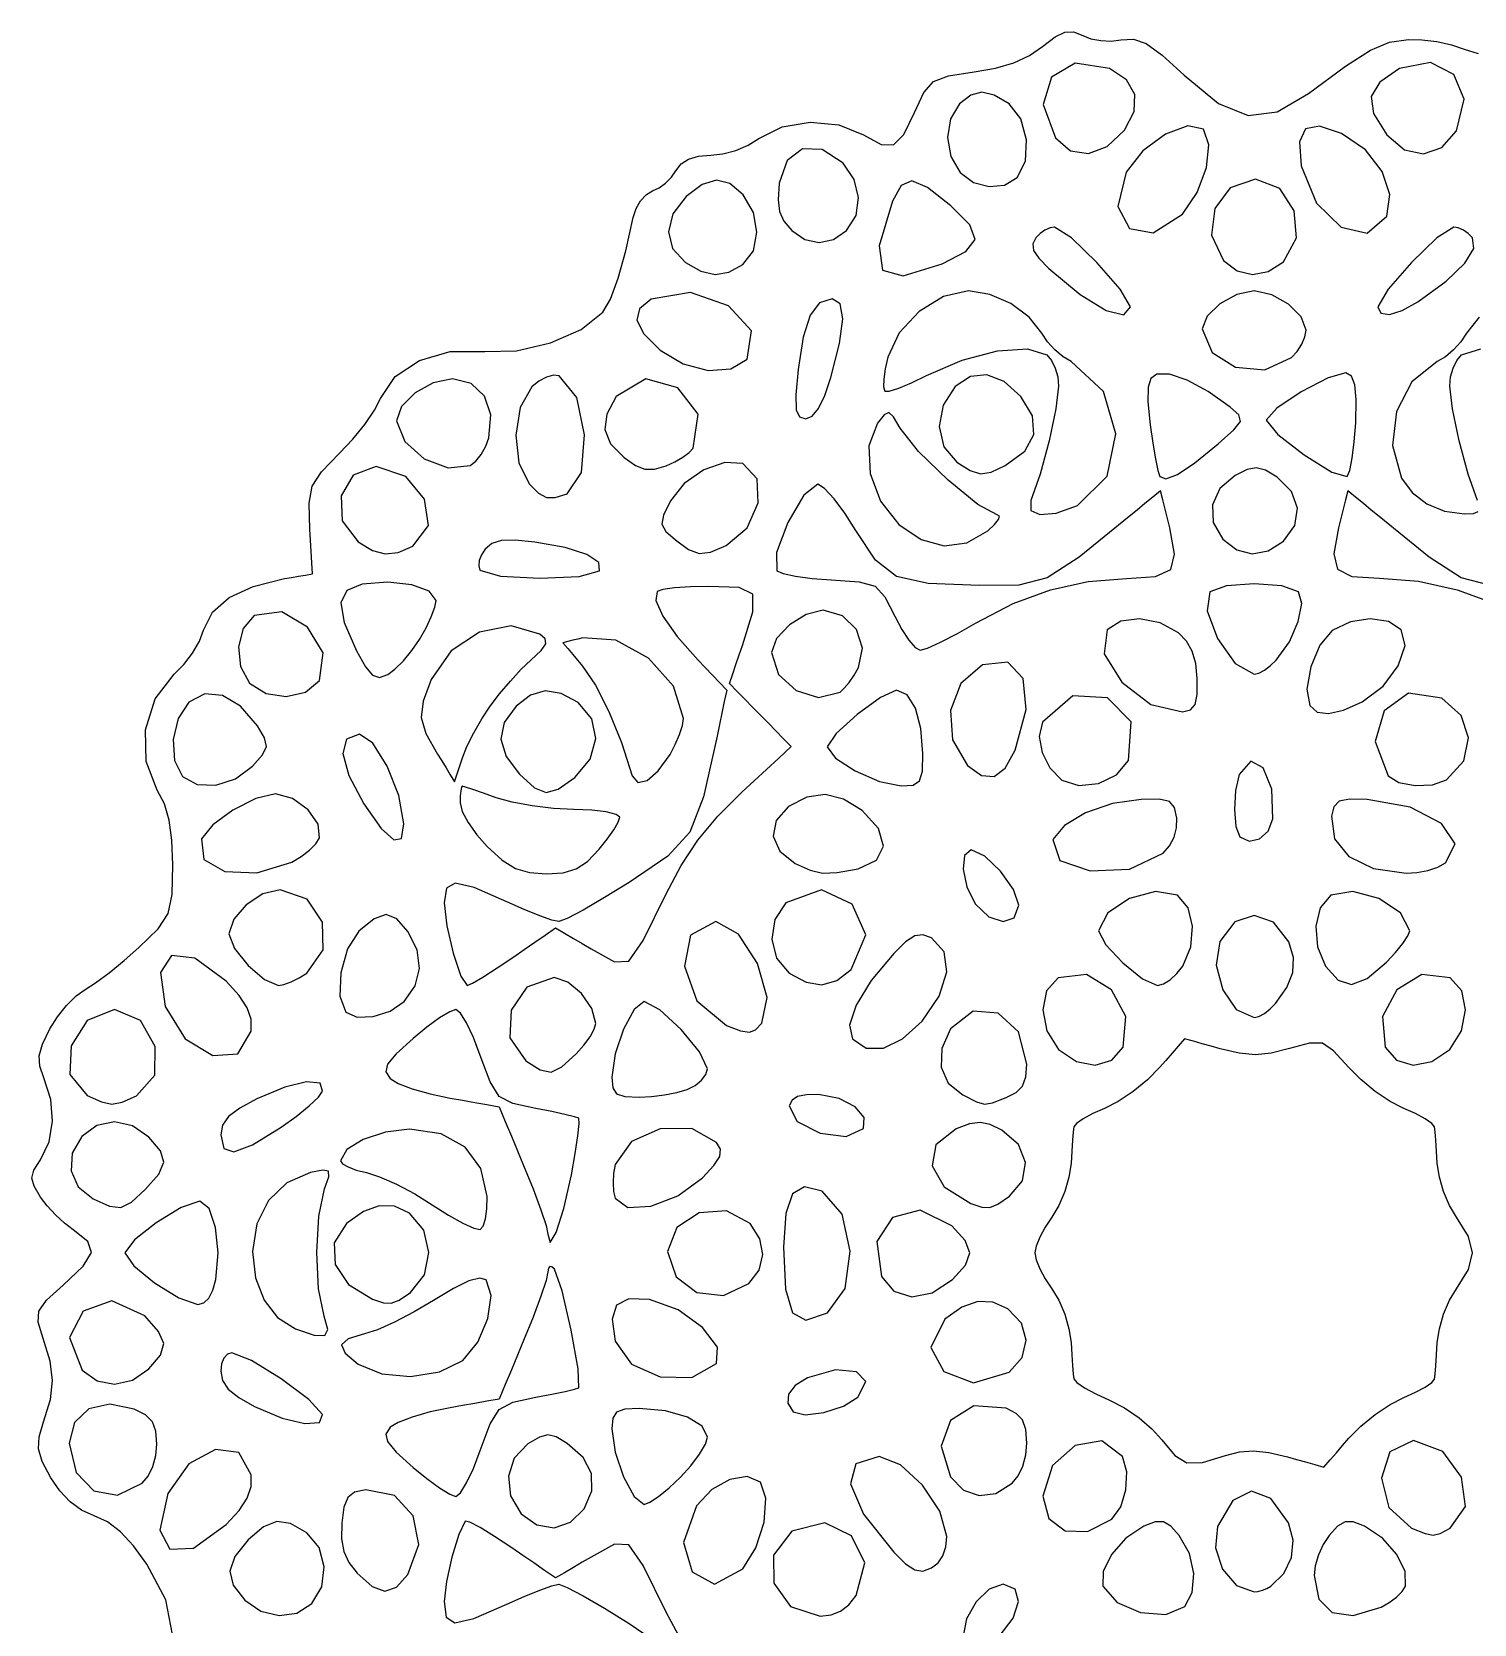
# Model space of a CAD drawing. Extents: x 0 to 244, y 0 to 246.
# Drawn here: x 0 to 144.6, y 86.3 to 245.9 of the extents above; entities that cross this region are included whole.
import ezdxf

# ---------------------------------------------------------------- set-up
doc = ezdxf.new("R2010")
doc.units = 0
doc.layers.add('Layer_1', color=7, linetype='CONTINUOUS')

msp = doc.modelspace()

# ---------------------------------------------------------------- linework, layer by layer
at = {"layer": 'Layer_1', "color": 7}
for points in [[(14.098248, 85.243512), (13.43296, 88.730616), (11.527986, 92.302112), (10.202718, 94.137976), (8.903476, 95.538656), (7.596303, 96.5354), (6.247242, 97.15944), (4.985982, 97.722752), (3.829412, 98.554272), (2.79434, 99.639304), (1.89757, 100.963152), (1.051245, 102.590584), (0.676755, 103.851072), (0.732859, 105.065184), (1.178314, 106.553472), (1.859144, 108.79476), (2.081069, 110.712432), (1.842637, 112.645184), (1.142394, 114.931736), (0.637776, 116.540688), (0.6886, 117.661968), (1.466319, 118.753528), (3.142397, 120.27332), (5.161714, 122.18048), (5.965136, 123.533384), (5.608792, 124.640944), (4.148813, 125.812096), (3.27553, 126.472304), (2.368003, 127.30656), (1.533516, 128.207992), (0.879349, 129.069696), (0.220842, 130.178792), (0, 131.0018), (0.216052, 131.800472), (0.868229, 132.83656), (1.735572, 134.624408), (2.085641, 136.684112), (1.912546, 138.874112), (1.210397, 141.052864), (0.804578, 142.194584), (0.751562, 143.248224), (1.077962, 144.431576), (1.810399, 145.962456), (2.561231, 147.16168), (3.476551, 148.30204), (4.440619, 149.254648), (5.337695, 149.890608), (6.382539, 150.548432), (7.748945, 151.560552), (9.259726, 152.789), (10.737695, 154.095776), (12.669325, 155.983336), (13.681859, 157.511088), (14.070994, 159.39976), (14.132426, 162.370072), (14.04591, 164.870232), (13.774514, 166.865776), (13.291461, 168.484768), (12.569978, 169.855248), (11.449094, 172.727208), (11.40655, 175.93096), (12.374521, 179.006288), (14.285175, 181.49296), (15.232771, 182.458896), (16.102034, 183.610456), (16.79665, 184.803272), (17.220311, 185.89296), (18.117366, 187.693176), (19.781626, 189.163704), (22.194576, 190.292728), (25.337695, 191.068448), (26.037695, 191.187408), (26.737696, 191.30636), (27.437696, 191.42532), (28.137696, 191.54428), (28.072448, 192.665784), (28.0072, 193.787296), (27.941952, 194.9088), (27.876704, 196.030312), (27.795823, 198.622792), (28.098524, 200.327488), (29.035666, 201.784), (30.858104, 203.631936), (32.184006, 205.02888), (33.397254, 206.529304), (34.363618, 207.95312), (34.948872, 209.12024), (36.415079, 211.324208), (38.852814, 212.935864), (41.952762, 213.81604), (45.405626, 213.82556), (48.572226, 213.8802), (51.980234, 214.681488), (55.05657, 216.038688), (57.228146, 217.761024), (58.002322, 219.082744), (58.788602, 221.162976), (59.560242, 223.91864), (60.290466, 227.266688), (60.573426, 228.148608), (61.03257, 228.943), (61.604418, 229.562784), (62.225466, 229.920872), (62.87857, 230.229416), (63.53769, 230.714304), (64.125994, 231.309056), (64.566674, 231.947184), (65.094746, 232.632808), (65.84329, 233.11484), (66.826338, 233.399504), (68.057938, 233.493008), (69.273466, 233.623384), (70.57449, 233.981816), (71.821514, 234.519264), (72.875074, 235.186688), (75.20725, 236.357256), (78.035642, 236.816904), (80.908682, 236.550328), (83.374802, 235.542248), (85.142698, 234.569088), (86.384218, 234.531328), (87.400906, 235.561416), (88.494322, 237.791888), (89.431314, 239.78492), (90.397426, 240.892992), (91.906946, 241.465168), (94.474154, 241.850488), (96.591018, 242.219256), (98.429074, 242.763664), (99.99981, 243.487976), (101.31473, 244.396488), (102.577914, 245.368688), (103.546946, 245.8404), (104.409538, 245.86216), (105.353394, 245.484608), (106.174874, 245.172592), (107.171042, 244.986944), (108.216186, 244.941904), (109.184602, 245.051632), (110.441578, 245.132912), (111.713882, 244.681288), (113.302082, 243.528152), (115.50673, 241.504888), (118.945698, 238.691728), (121.942562, 237.485632), (124.84489, 237.836208), (128.000226, 239.69304), (131.69533, 242.439488), (134.200354, 244.041904), (136.107754, 244.819896), (138.010002, 245.09308), (139.33969, 245.07116), (140.836914, 244.882608), (142.318242, 244.55896), (143.600258, 244.131752), (144.981098, 243.705448)], [(109.542978, 235.997232), (110.515026, 237.868152), (110.575106, 239.573504), (109.740978, 241.040584), (108.030362, 242.196696), (104.59537, 242.730616), (102.210242, 241.312208), (101.381346, 238.593296), (102.615018, 235.225696), (104.10937, 233.94572), (105.924234, 233.665704), (107.816482, 234.358568), (109.54297, 235.997232), (109.542978, 235.997232)], [(142.83545, 235.948832), (143.593282, 239.102544), (142.538514, 241.582416), (140.203666, 242.806536), (137.121258, 242.192992), (135.126658, 240.835712), (134.265506, 239.374184), (134.509538, 237.663088), (135.83049, 235.557096), (137.600034, 234.052416), (139.521986, 233.625352), (141.349434, 234.262096), (142.83545, 235.948832)], [(98.777674, 231.253368), (99.62333, 232.908208), (99.729586, 235.04748), (99.155386, 237.13836), (97.959666, 238.648008), (96.45909, 239.532096), (95.228402, 239.825056), (94.122138, 239.526552), (92.994818, 238.636248), (92.078858, 237.129904), (91.786682, 235.274864), (92.115306, 233.380544), (93.061698, 231.756384), (94.394082, 230.77392), (95.956714, 230.348008), (97.500842, 230.500536), (98.777706, 231.253384), (98.777698, 231.253384), (98.77769, 231.253376), (98.777674, 231.253368)], [(115.357898, 227.590792), (116.820394, 229.758648), (117.744138, 232.260152), (117.996778, 234.55556), (117.44593, 236.105112), (115.871426, 236.438928), (113.636146, 235.602848), (111.368266, 233.944784), (109.695938, 231.812664), (108.88357, 228.34796), (110.02697, 226.13856), (112.420346, 225.710744), (115.357898, 227.590792)], [(135.832714, 227.38248), (136.13365, 229.550744), (135.35581, 231.877864), (133.681626, 234.030552), (131.293514, 235.675536), (129.07785, 236.426272), (127.683074, 236.152432), (127.083994, 234.833904), (127.255402, 232.450552), (128.78993, 228.706816), (131.264146, 226.299208), (133.878314, 225.700248), (135.832714, 227.38248)], [(81.68053, 225.950512), (82.627266, 227.465096), (82.877642, 229.252352), (82.443746, 231.074408), (81.337674, 232.693368), (79.22977, 234.067808), (77.24713, 234.126848), (75.70625, 232.969136), (74.92361, 230.693384), (74.81909, 229.044048), (74.957866, 227.846488), (75.397322, 226.886656), (76.194818, 225.950528), (77.503546, 225.047368), (78.937682, 224.746312), (80.37181, 225.047368), (81.68053, 225.950528), (81.68053, 225.950512)], [(71.28477, 222.55576), (72.330306, 223.92996), (72.68461, 225.783752), (72.346218, 227.764584), (71.31365, 229.51988), (69.964754, 230.655632), (68.620986, 231.008296), (67.192434, 230.575264), (65.589202, 229.35392), (64.267306, 227.619144), (63.81317, 225.82544), (64.228666, 224.142184), (65.515682, 222.738728), (67.06721, 221.870632), (68.50105, 221.552192), (69.884482, 221.78128), (71.28477, 222.55576)], [(91.265706, 222.61176), (93.647674, 223.836816), (94.563802, 225.057736), (94.049874, 226.512496), (92.141658, 228.439096), (89.805698, 230.27292), (88.224994, 230.94644), (87.139298, 230.479864), (86.28837, 228.893384), (84.956818, 224.417136), (85.27325, 221.965544), (87.341578, 221.407464), (91.265706, 222.61176)], [(125.474682, 222.817376), (126.772634, 225.204528), (126.553594, 227.927848), (125.095586, 230.164936), (122.676674, 231.093384), (120.139794, 230.245376), (118.579506, 228.153936), (118.26405, 225.497968), (119.461666, 222.956376), (120.825922, 221.922848), (122.365874, 221.553248), (123.956978, 221.850464), (125.474682, 222.817376)], [(110.137674, 218.31124), (109.112538, 220.071688), (106.770306, 222.75852), (104.210778, 225.21724), (102.533738, 226.293368), (102.075698, 226.209384), (101.567906, 225.98072), (101.072154, 225.642288), (100.650258, 225.229024), (100.33405, 224.621376), (100.421834, 223.962232), (100.949346, 223.16716), (101.952306, 222.151712), (105.097834, 219.551144), (107.704162, 217.953384), (109.480898, 217.494664), (110.137674, 218.31124)], [(138.959666, 218.816056), (141.777314, 220.888136), (143.668474, 222.695824), (144.571594, 224.166872), (144.42509, 225.229024), (144.003194, 225.642288), (143.507442, 225.98072), (142.99965, 226.209384), (142.54161, 226.293368), (140.86457, 225.21724), (138.305042, 222.75852), (135.96281, 220.071688), (134.937674, 218.31124), (135.25141, 217.666864), (136.109474, 217.546648), (137.387138, 217.934928), (138.959666, 218.816056)], [(71.70581, 213.054976), (72.161754, 215.902576), (69.83721, 218.398904), (66.041786, 219.725832), (62.085082, 219.065224), (60.901914, 218.107616), (60.654418, 216.96868), (61.350738, 215.602824), (62.99905, 213.96448), (65.306522, 212.577912), (67.805418, 211.935032), (70.077818, 212.079504), (71.70581, 213.054976)], [(80.106682, 211.238592), (80.97461, 214.636984), (81.285682, 217.09584), (81.039498, 218.589776), (80.235626, 219.093392), (78.969954, 218.700008), (78.011042, 217.454208), (77.311466, 215.257536), (76.823786, 212.01152), (76.605194, 209.473976), (76.633674, 207.979936), (76.949442, 207.272152), (77.592714, 207.093392), (78.23053, 207.353136), (78.862674, 208.131472), (79.488322, 209.427072), (80.106682, 211.238592)], [(104.812138, 198.38176), (107.805074, 201.320496), (108.66061, 205.562328), (107.434682, 209.822976), (104.18325, 212.818184), (103.373634, 213.3052), (102.55145, 214.001456), (101.812818, 214.814032), (101.253858, 215.650008), (99.97265, 217.283024), (98.147002, 218.633904), (96.035242, 219.553688), (93.895706, 219.893392), (91.383386, 219.325608), (88.945218, 217.827576), (86.957898, 215.707288), (85.798106, 213.27272), (85.54549, 212.0862), (85.404394, 211.048768), (85.384714, 210.272144), (85.496362, 209.86804), (85.96141, 209.85492), (86.903994, 210.142856), (88.187034, 210.680984), (89.673482, 211.418416), (93.279306, 212.975176), (96.821122, 213.895136), (99.806978, 214.093968), (101.744938, 213.48736), (102.208058, 212.93512), (102.587306, 212.163248), (102.843562, 211.274032), (102.937674, 210.369776), (102.668426, 208.075944), (101.988586, 204.869264), (101.09001, 201.543752), (100.164554, 198.893392), (100.153674, 197.90908), (101.05893, 197.48092), (102.678906, 197.631088), (104.812162, 198.38176), (104.812138, 198.38176)], [(126.274682, 213.21736), (126.842738, 213.844328), (127.307922, 214.57268), (127.622234, 215.312024), (127.737674, 215.971992), (127.245938, 217.310384), (125.99305, 218.577728), (124.312474, 219.522544), (122.537674, 219.893368), (120.79577, 219.527712), (119.111538, 218.603096), (117.84037, 217.378024), (117.337674, 216.111), (118.312314, 213.722424), (120.681474, 212.264336), (123.612978, 212.006168), (126.274682, 213.21736)], [(145.10269, 217.283016), (143.821482, 215.650008), (143.262522, 214.814032), (142.52389, 214.001456), (141.701706, 213.3052), (140.89209, 212.818184), (138.357394, 210.802464), (136.80361, 207.823664), (136.39777, 204.425296), (137.306882, 201.150904), (138.39173, 199.6904), (139.861674, 198.571288), (141.633314, 197.841144), (143.623258, 197.547536), (144.523442, 197.583216), (145.007178, 197.787112)], [(144.910794, 198.893392), (143.985338, 201.543752), (143.086762, 204.869264), (142.406922, 208.075944), (142.137674, 210.369776), (142.231786, 211.274032), (142.488042, 212.163248), (142.86729, 212.93512), (143.33041, 213.48736), (145.26837, 214.09396)], [(45.829762, 205.17548), (45.999154, 207.473032), (45.362666, 209.354768), (44.040994, 210.626344), (42.154826, 211.093392), (40.23363, 210.692888), (38.4163, 209.675376), (37.070306, 208.316872), (36.563117, 206.893392), (37.393266, 204.795696), (39.335705, 203.082712), (41.73313, 202.154464), (43.928226, 202.411016), (44.508474, 202.854544), (45.06041, 203.523608), (45.521634, 204.327488), (45.829762, 205.17548)], [(53.650482, 199.570632), (55.119914, 201.713128), (55.412034, 205.467016), (54.630962, 209.231184), (52.880834, 211.404504), (52.298058, 211.455384), (51.583178, 211.259448), (50.826802, 210.853704), (50.11953, 210.275216), (48.96761, 208.205872), (48.52881, 205.449616), (48.820906, 202.67644), (49.861666, 200.556352), (50.794866, 199.630496), (51.587898, 199.196488), (52.46501, 199.195968), (53.650482, 199.5706), (53.650482, 199.570632)], [(66.309138, 204.14344), (66.802794, 207.56168), (64.752426, 210.183784), (61.54889, 211.078704), (58.583034, 209.315384), (57.62893, 207.549672), (57.438322, 205.99832), (58.022674, 204.574768), (59.393434, 203.192456), (60.508242, 202.420072), (61.463314, 202.04992), (62.429378, 202.04912), (63.577154, 202.384528), (64.451058, 202.773624), (65.257458, 203.234968), (65.906698, 203.71084), (66.309138, 204.143528), (66.309138, 204.14344)], [(97.590266, 202.413152), (99.53957, 203.849176), (100.456786, 205.524248), (100.327594, 207.374296), (99.137674, 209.335248), (97.459698, 210.823336), (95.752954, 211.494136), (94.098802, 211.335256), (92.578594, 210.334312), (91.345634, 208.438712), (90.961738, 206.306016), (91.420538, 204.288576), (92.715682, 202.738752), (94.054954, 201.891448), (95.098562, 201.56912), (96.169378, 201.750208), (97.590266, 202.413152)], [(118.937674, 204.57792), (120.50681, 205.968504), (121.158794, 206.826584), (121.000218, 207.47832), (120.137674, 208.249888), (117.926746, 209.814792), (115.821922, 210.947904), (114.034186, 211.554904), (112.774514, 211.541464), (112.189314, 211.116072), (111.904194, 210.271168), (111.892274, 208.796936), (112.126674, 206.483584), (112.377426, 204.653776), (112.638146, 203.064864), (112.87801, 201.887216), (113.066178, 201.291216), (113.689682, 201.055664), (114.862802, 201.51748), (116.605482, 202.687832), (118.937682, 204.577904), (118.937674, 204.57792)], [(132.714154, 206.680968), (132.766954, 209.004232), (132.64197, 210.504496), (132.307242, 211.344232), (131.73085, 211.685936), (129.948378, 211.199064), (127.259994, 209.796296), (124.80873, 208.15468), (123.737634, 206.951288), (124.915794, 205.517736), (127.555818, 203.4726), (130.316002, 201.751584), (131.85465, 201.290408), (132.11921, 201.912504), (132.369442, 203.136208), (132.577146, 204.784656), (132.714114, 206.680968), (132.714154, 206.680968)], [(95.84905, 195.866776), (96.507298, 196.479792), (96.903434, 196.9858), (97.006698, 197.332288), (96.78633, 197.466776), (94.844522, 198.509344), (91.856466, 200.94068), (88.895466, 203.805304), (87.034826, 206.147744), (86.387482, 207.273624), (85.924498, 207.70284), (85.45145, 207.477808), (84.77389, 206.640928), (83.90801, 204.374072), (84.038938, 201.61688), (85.069082, 198.834832), (86.900898, 196.493392), (89.159338, 194.97804), (91.471762, 194.363712), (93.735794, 194.657568), (95.84905, 195.866776)], [(69.61181, 194.381608), (71.723954, 196.169392), (72.81337, 198.663296), (72.719402, 201.072032), (71.281378, 202.604296), (69.465746, 202.702224), (67.36757, 201.964504), (65.409474, 200.609208), (64.01409, 198.854416), (63.33977, 197.443336), (63.172674, 196.532968), (63.554522, 195.805), (64.527026, 194.941152), (65.840554, 193.972648), (66.883402, 193.583232), (68.019258, 193.732896), (69.61181, 194.381608)], [(38.190269, 194.321528), (39.756714, 196.376248), (39.373853, 199.026672), (37.481549, 201.317488), (34.519669, 202.293384), (32.19804, 201.430336), (30.999046, 199.362368), (31.109367, 196.871248), (32.715685, 194.738744), (34.15037, 193.898544), (35.436604, 193.556904), (36.731025, 193.701872), (38.190269, 194.321528)], [(125.474682, 194.817384), (126.618418, 196.401384), (126.88125, 198.135744), (126.283498, 199.813416), (124.84549, 201.22736), (123.663938, 201.924112), (122.750738, 202.180072), (121.834914, 202.0076), (120.64549, 201.419072), (119.105074, 200.10728), (118.35605, 198.463704), (118.439714, 196.699904), (119.397378, 195.027424), (120.793274, 193.952152), (122.34693, 193.556112), (123.94513, 193.843216), (125.474682, 194.817384)], [(94.680338, 186.654592), (98.392642, 188.579808), (102.116146, 189.953216), (105.886082, 190.785176), (109.737674, 191.086064), (112.644282, 191.28224), (114.16849, 191.99548), (114.564778, 193.522656), (114.087642, 196.160648), (113.853506, 197.090496), (113.619362, 198.020344), (113.385226, 198.950184), (113.15109, 199.880032), (112.365858, 199.231696), (111.580618, 198.583368), (110.795386, 197.93504), (110.010154, 197.286704), (104.986754, 193.21844), (101.77277, 191.152368), (98.929626, 190.425072), (95.018738, 190.373072), (89.869954, 190.577504), (86.69665, 191.294352), (84.580746, 192.932368), (82.604122, 195.900304), (81.505666, 197.62464), (80.421442, 199.07228), (79.476426, 200.091328), (78.795578, 200.52988), (77.396754, 199.43752), (75.797842, 196.685632), (74.667402, 193.683624), (74.673802, 191.840928), (75.310242, 191.565512), (76.552522, 191.303328), (78.221362, 191.084024), (80.137482, 190.937256), (82.933298, 190.742304), (84.532306, 190.296288), (85.52873, 189.259768), (86.516778, 187.293328), (87.206002, 185.973168), (87.915146, 184.89208), (88.56077, 184.161608), (89.059442, 183.893328), (89.800994, 184.111208), (91.107914, 184.70444), (92.79577, 185.582424), (94.680146, 186.654552), (94.680338, 186.654592)], [(146.14553, 190.425032), (143.302386, 191.152336), (140.088402, 193.218408), (135.065002, 197.286672), (134.27977, 197.935008), (133.49453, 198.583336), (132.709298, 199.231672), (131.924066, 199.88), (131.68993, 198.950152), (131.455786, 198.020312), (131.22165, 197.090464), (130.987514, 196.160616), (130.513426, 193.53732), (130.887786, 192.008184), (132.339658, 191.291504), (135.098106, 191.105584), (139.00553, 190.803984), (142.893626, 189.952312), (146.653906, 188.582096)], [(56.912866, 191.853232), (56.82881, 192.685824), (55.635282, 193.4812), (53.462674, 194.181432), (50.441346, 194.728592), (48.468618, 194.925416), (47.08069, 194.886136), (46.121274, 194.588328), (45.434098, 194.009544), (45.073274, 193.459816), (44.855314, 192.8842), (44.797234, 192.35096), (44.916018, 191.928408), (46.97261, 191.330816), (50.916314, 191.1112), (54.859074, 191.281392), (56.912866, 191.853208), (56.912866, 191.853216), (56.912866, 191.853216), (56.912866, 191.853232)], [(38.866173, 184.977672), (39.515186, 186.12256), (40.046671, 187.24052), (40.405786, 188.203424), (40.537674, 188.88312), (39.847535, 189.810432), (38.07827, 190.45912), (35.681602, 190.72952), (33.109253, 190.521968), (31.584706, 189.886016), (30.992622, 188.651056), (31.321971, 186.682616), (32.561725, 183.846224), (33.453868, 182.234464), (34.164173, 181.38332), (34.855379, 181.169056), (35.690229, 181.467976), (36.406266, 181.994008), (37.243744, 182.831072), (38.09845, 183.864016), (38.866173, 184.977672)], [(48.313954, 153.179224), (49.36149, 153.900688), (50.409026, 154.622152), (51.456554, 155.343616), (52.50409, 156.06508), (53.395802, 155.542504), (54.287506, 155.019928), (55.17921, 154.49736), (56.070922, 153.974784), (58.39597, 152.670656), (59.855322, 152.739216), (61.298554, 154.8052), (63.575266, 159.4934), (65.079674, 162.312608), (66.781154, 164.854376), (68.78389, 167.257824), (71.192082, 169.662064), (72.424962, 170.804232), (73.657834, 171.946392), (74.890714, 173.08856), (76.123594, 174.230728), (75.350914, 175.022024), (74.578234, 175.813312), (73.805562, 176.6046), (73.032882, 177.395896), (72.260202, 178.187192), (71.48753, 178.97848), (70.71485, 179.769768), (69.942178, 180.561064), (70.266618, 181.513232), (70.59105, 182.465408), (70.91549, 183.417576), (71.23993, 184.369744), (72.290786, 187.744888), (72.277666, 189.508976), (70.903434, 190.184352), (67.871042, 190.2934), (66.019202, 190.25356), (64.42681, 190.145024), (63.26357, 189.984392), (62.699186, 189.78824), (62.567178, 188.861376), (63.259194, 187.313088), (64.694594, 185.279168), (66.792754, 182.895368), (67.509218, 182.145848), (68.22569, 181.396336), (68.942154, 180.646824), (69.658626, 179.897304), (69.418634, 178.746824), (69.178642, 177.596336), (68.93865, 176.445848), (68.698658, 175.295368), (67.339794, 169.211416), (65.968938, 165.656576), (63.758978, 163.255024), (59.882818, 160.630936), (57.424146, 159.102152), (55.272418, 157.850192), (53.659466, 157.004248), (52.817146, 156.693528), (52.122034, 156.85068), (50.909914, 157.278656), (49.35141, 157.912088), (47.617146, 158.685608), (44.35329, 160.098992), (42.448362, 160.557192), (41.55797, 160.05476), (41.337706, 158.58624), (41.603874, 156.257856), (42.240802, 153.521936), (43.006106, 151.244968), (43.65741, 150.293424), (44.169146, 150.521136), (45.217682, 151.141144), (46.650226, 152.058752), (48.313986, 153.17928), (48.313954, 153.179224)], [(124.758002, 182.894832), (126.065082, 184.745896), (126.963274, 186.782256), (127.31785, 188.590448), (126.994066, 189.756976), (125.308242, 190.343376), (122.537674, 190.53884), (119.767106, 190.343376), (118.081282, 189.756976), (117.813458, 187.828592), (118.87125, 185.058776), (120.648146, 182.57216), (122.537674, 181.493368), (123.007402, 181.603952), (123.582602, 181.905048), (124.190418, 182.350672), (124.758002, 182.894832)], [(28.826277, 180.851152), (29.190958, 183.616728), (27.647702, 186.2034), (25.061028, 187.746648), (22.29546, 187.38196), (21.174121, 186.07884), (20.705661, 184.241048), (20.917442, 182.274176), (21.836828, 180.5838), (23.474842, 179.545144), (25.502888, 179.255616), (27.445266, 179.697016), (28.826277, 180.851152)], [(81.017914, 179.705616), (81.436754, 180.080096), (81.926458, 180.665224), (82.426106, 181.380904), (82.87477, 182.147016), (83.273746, 184.095272), (82.658562, 185.953872), (81.262594, 187.345632), (79.319234, 187.893368), (77.623154, 187.474448), (75.940482, 186.424416), (74.651802, 185.05336), (74.137674, 183.671376), (74.852394, 181.466312), (76.616954, 179.851528), (78.861938, 179.155224), (81.017914, 179.705616)], [(116.83261, 181.049128), (116.682362, 182.559296), (116.329834, 183.799336), (115.75653, 184.814272), (114.943986, 185.649128), (113.108898, 186.64916), (111.056578, 187.043224), (109.158306, 186.815664), (107.78537, 185.95084), (107.512994, 183.527552), (109.268122, 180.705416), (112.169954, 178.445616), (115.337674, 177.709336), (116.14005, 177.929256), (116.612386, 178.460296), (116.821106, 179.4508), (116.832626, 181.049128), (116.83261, 181.049128)], [(133.363858, 178.706912), (135.453858, 180.280072), (136.972082, 182.32028), (137.66773, 184.364784), (137.289978, 185.95084), (135.989506, 186.786488), (134.17593, 187.04904), (132.183794, 186.742376), (130.347618, 185.870376), (129.111914, 184.384568), (128.201778, 182.217048), (127.804066, 179.994912), (128.105594, 178.345272), (128.848674, 177.701368), (129.97597, 177.547232), (131.482642, 177.882528), (133.363858, 178.706912)], [(45.942578, 178.293368), (46.884906, 179.523456), (47.97165, 180.802856), (49.06833, 181.980264), (50.040498, 182.904392), (51.070354, 183.861704), (51.533258, 184.525808), (51.474058, 185.026144), (50.937658, 185.492136), (48.045426, 186.340496), (44.888362, 185.711328), (42.028658, 183.838416), (40.028517, 180.955544), (39.23287, 178.79132), (39.04507, 177.160096), (39.507733, 175.561048), (40.663474, 173.493368), (41.093434, 172.793368), (41.523386, 172.093368), (41.953346, 171.393368), (42.383306, 170.693368), (42.578122, 171.293368), (42.77293, 171.893368), (42.967746, 172.493368), (43.162562, 173.093368), (43.623002, 174.246184), (44.300634, 175.610864), (45.104226, 177.016808), (45.942562, 178.293368), (45.942578, 178.293368)], [(63.98001, 173.441888), (64.507162, 174.43816), (64.938858, 175.45176), (65.230546, 176.36408), (65.337674, 177.056528), (64.335122, 180.284272), (61.821202, 183.101056), (58.536538, 184.915392), (55.221746, 185.13576), (54.726666, 185.011504), (54.231586, 184.887248), (53.736498, 184.762984), (53.241418, 184.638728), (53.73389, 184.053456), (54.226362, 183.468184), (54.718842, 182.882912), (55.211314, 182.29764), (56.502994, 180.390064), (57.837434, 177.76104), (59.104882, 174.652624), (60.195562, 171.306856), (60.750874, 170.650328), (61.673906, 170.847792), (62.803874, 171.808544), (63.98001, 173.441888)], [(98.578498, 173.867672), (99.672002, 177.95124), (99.372106, 181.044624), (97.855274, 182.687824), (95.297922, 182.420816), (93.128858, 180.56504), (92.095618, 177.8662), (92.288058, 174.926784), (93.796018, 172.349312), (95.201114, 171.32976), (96.458202, 171.240312), (97.579818, 172.084952), (98.578498, 173.867672)], [(22.109724, 172.263616), (23.120654, 173.4138), (23.513062, 174.247264), (23.328088, 175.098016), (22.606868, 176.300048), (20.926767, 178.273744), (19.125776, 179.364744), (17.348846, 179.522456), (15.740924, 178.696312), (14.669121, 177.06228), (14.175234, 174.9368), (14.30338, 172.830344), (15.097676, 171.253368), (16.587507, 170.441256), (18.458287, 170.368536), (20.401774, 170.990792), (22.109724, 172.263616)], [(54.429786, 171.151432), (55.97137, 172.967704), (56.54941, 175.031576), (56.150106, 177.029528), (54.759666, 178.648008), (53.048218, 179.570008), (51.472066, 179.820024), (49.984226, 179.395368), (48.537674, 178.293368), (47.356778, 176.657056), (47.024122, 174.965368), (47.539146, 173.228584), (48.901314, 171.457008), (50.395602, 170.10568), (51.55617, 169.618624), (52.771426, 169.97436), (54.429786, 171.151432)], [(89.337674, 173.54596), (89.13629, 176.06376), (88.58017, 178.07612), (87.74133, 179.410256), (86.691802, 179.893368), (85.080146, 179.150136), (82.74801, 177.438912), (80.649234, 175.537416), (79.737674, 174.223368), (80.562602, 173.084104), (82.554154, 171.7934), (84.987466, 170.735936), (87.137674, 170.29636), (88.341946, 170.379016), (89.002578, 170.789384), (89.280762, 171.765632), (89.337642, 173.54596), (89.337674, 173.54596)], [(109.944594, 172.828328), (110.219178, 176.729376), (107.84957, 179.128432), (104.373282, 179.339112), (101.327858, 176.675032), (100.99869, 175.258192), (101.269322, 173.6446), (102.051618, 172.098704), (103.257434, 170.884952), (104.962354, 170.325184), (106.928114, 170.544712), (108.730322, 171.420208), (109.944594, 172.828328)], [(141.817914, 170.905616), (143.54125, 172.81608), (144.01813, 175.109984), (143.274362, 177.348904), (141.335754, 179.094392), (138.002602, 179.576792), (135.569946, 177.8198), (134.676202, 174.749848), (135.959818, 171.293368), (137.032778, 170.640696), (138.676746, 170.337992), (140.42677, 170.416072), (141.817914, 170.905648), (141.817914, 170.905616)], [(37.292981, 166.493368), (36.785183, 169.330488), (35.630433, 172.265248), (34.192188, 174.564072), (32.833909, 175.493368), (31.534034, 174.985216), (31.183155, 173.55496), (31.772035, 171.343912), (33.291437, 168.493368), (35.028425, 166.04404), (36.298098, 164.8824), (37.064827, 165.026232), (37.292981, 166.493368)], [(124.403978, 166.982912), (124.317914, 169.974904), (123.433002, 172.098024), (122.188394, 172.774848), (121.023266, 171.427936), (120.659642, 169.825888), (120.554954, 167.926888), (120.70329, 166.221192), (121.098706, 165.199048), (122.043818, 164.753608), (123.066994, 164.987304), (123.932362, 165.772848), (124.404018, 166.982912), (124.40401, 166.982912), (124.403994, 166.982912), (124.403978, 166.982912)], [(26.08046, 162.663776), (26.997049, 163.21668), (27.819582, 163.856904), (28.458087, 164.505104), (28.822589, 165.081928), (28.709631, 166.450672), (27.691966, 167.891608), (26.14199, 169.030568), (24.4321, 169.493368), (22.457584, 169.026952), (20.157693, 167.873128), (18.137794, 166.400032), (17.003252, 164.975784), (17.256046, 162.922744), (19.360703, 161.7238), (22.555936, 161.57284), (26.08046, 162.663776)], [(56.866562, 163.954752), (57.670738, 164.968736), (58.329282, 165.910064), (58.77425, 166.673736), (58.937674, 167.154752), (58.574706, 167.444312), (57.586426, 167.686712), (56.12377, 167.856568), (54.337674, 167.928488), (52.299082, 168.033072), (50.148922, 168.29192), (48.143146, 168.666048), (46.537674, 169.116448), (45.279394, 169.565024), (44.218922, 169.934176), (43.467834, 170.185688), (43.137674, 170.281328), (43.059994, 170.153352), (42.996394, 169.796248), (42.953434, 169.264704), (42.937674, 168.613376), (43.152298, 167.74644), (43.736674, 166.627872), (44.601546, 165.402064), (45.657674, 164.213376), (47.144434, 162.864816), (48.474562, 162.032432), (49.878466, 161.61052), (51.586562, 161.493376), (53.272818, 161.597392), (54.57241, 161.975872), (55.699082, 162.728448), (56.866562, 163.954752)], [(82.837674, 161.993368), (84.680682, 162.844112), (85.371426, 164.266136), (84.893322, 166.012256), (83.229786, 167.835304), (81.361306, 168.976008), (79.52817, 169.418872), (77.70593, 169.165152), (75.870162, 168.21612), (74.618922, 166.829968), (74.33113, 165.2656), (74.979738, 163.753768), (76.537674, 162.525184), (78.01645, 161.855848), (79.276274, 161.568), (80.741794, 161.62576), (82.837674, 161.993336), (82.837674, 161.993368)], [(113.408002, 163.557016), (114.060674, 164.304288), (114.518722, 165.167928), (114.76329, 166.099752), (114.77553, 167.051624), (114.551666, 168.14772), (114.042786, 168.743768), (113.007562, 168.967976), (111.204658, 168.948536), (108.325114, 168.517248), (105.634458, 167.587664), (103.519362, 166.335336), (102.366522, 164.93584), (103.046642, 162.830952), (106.086546, 161.778016), (110.02681, 161.95928), (113.407994, 163.557), (113.408002, 163.557016)], [(141.714754, 162.57768), (142.681522, 164.495336), (141.304162, 166.51496), (138.171082, 168.158664), (133.870682, 168.948552), (132.108418, 168.963992), (131.063538, 168.75288), (130.523634, 168.2148), (130.276266, 167.249344), (130.57405, 165.007016), (132.040074, 163.221048), (134.501322, 162.02292), (137.78477, 161.544088), (138.851938, 161.609928), (139.948634, 161.82676), (140.94589, 162.160656), (141.714754, 162.57768)], [(98.937674, 158.329728), (98.398362, 159.917336), (97.10253, 161.750032), (95.533362, 163.26348), (94.174034, 163.893368), (93.507474, 163.329816), (93.37605, 161.938728), (93.745866, 160.169464), (94.583034, 158.471376), (95.939674, 157.169312), (97.361442, 156.703752), (98.482674, 157.086592), (98.937674, 158.329728)], [(27.559669, 151.538728), (29.219641, 153.878008), (29.1389, 156.635048), (27.598759, 158.932576), (24.880532, 159.893368), (23.156389, 159.464888), (21.490818, 158.381064), (20.23439, 156.944296), (19.737676, 155.457008), (20.311497, 154.012656), (21.683334, 152.308496), (23.32875, 150.88768), (24.723308, 150.293368), (25.274544, 150.391632), (25.993062, 150.659192), (26.785793, 151.055176), (27.559669, 151.538728)], [(82.137674, 151.893368), (83.608346, 155.367216), (82.232418, 158.431), (79.174866, 159.894968), (75.600666, 158.569376), (74.47909, 156.90688), (74.16865, 154.93716), (74.652978, 153.02588), (75.915682, 151.538728), (77.62713, 150.616728), (79.203282, 150.366712), (80.691122, 150.791368), (82.137674, 151.893368)], [(115.377362, 152.241656), (116.18997, 154.175184), (116.357306, 156.242448), (115.905698, 158.081528), (114.861498, 159.33048), (112.65641, 159.726256), (110.040034, 159.013928), (107.853442, 157.570936), (106.937674, 155.774688), (107.66945, 154.381512), (109.382418, 152.556944), (111.353018, 150.97092), (112.85769, 150.293368), (113.44109, 150.447096), (114.110626, 150.865672), (114.783602, 151.485168), (115.377362, 152.241656)], [(135.79921, 152.631832), (136.707194, 153.60328), (137.450754, 154.519664), (137.953154, 155.27784), (138.137674, 155.774688), (137.221906, 157.570936), (135.035314, 159.013928), (132.418946, 159.726248), (130.21385, 159.33048), (129.169642, 158.081528), (128.718042, 156.242448), (128.885378, 154.175184), (129.697986, 152.241656), (130.95817, 150.822216), (132.309138, 150.4086), (133.879834, 151.009056), (135.79921, 152.631832)], [(37.337677, 148.693368), (38.441118, 150.258672), (38.87124, 152.014176), (38.62324, 153.864776), (37.692317, 155.71536), (36.596831, 156.970088), (35.532625, 157.393832), (34.322495, 156.987976), (32.789237, 155.75392), (31.639134, 153.955176), (30.962652, 151.548456), (30.869906, 149.212664), (31.471013, 147.626704), (32.623285, 147.120208), (34.224832, 147.172768), (35.916136, 147.718944), (37.337677, 148.693408), (37.337677, 148.693368)], [(73.194402, 146.520736), (73.72173, 149.10332), (72.750282, 152.489824), (70.845714, 155.434936), (68.573682, 156.693368), (66.016082, 155.350536), (65.431594, 152.245256), (66.680546, 148.762344), (69.623274, 146.286632), (71.040034, 145.756928), (71.929338, 145.607696), (72.558386, 145.856464), (73.194402, 146.520736)], [(124.692082, 148.493368), (125.82637, 150.083408), (126.41609, 151.605064), (126.47273, 153.11224), (126.007826, 154.65884), (124.471066, 156.65216), (122.541906, 157.322456), (120.613882, 156.668104), (119.08053, 154.68748), (118.727794, 152.324864), (119.38061, 149.845064), (120.747658, 147.887936), (122.537658, 147.093368), (123.002186, 147.20384), (123.563226, 147.504616), (124.150082, 147.949776), (124.692066, 148.493368), (124.692082, 148.493368)], [(89.254802, 146.721208), (90.964418, 149.241152), (91.712538, 151.653024), (91.468186, 153.683632), (90.200378, 155.059808), (89.336994, 155.372568), (88.522402, 155.25968), (87.596794, 154.655264), (86.400378, 153.493464), (84.156394, 150.8086), (82.645498, 148.339736), (81.976514, 146.311392), (82.258266, 144.948064), (83.650282, 144.012616), (85.375562, 144.020616), (87.291338, 144.935536), (89.254802, 146.721368), (89.254802, 146.721208)], [(21.99318, 145.717864), (21.973332, 146.910592), (21.586403, 148.06276), (20.772865, 149.292472), (19.473182, 150.717864), (16.33214, 153.044368), (14.010861, 153.288064), (12.896736, 151.610632), (13.377158, 148.173752), (15.373552, 144.955632), (18.132132, 143.286312), (20.667231, 143.446736), (21.99318, 145.717864)], [(54.574042, 143.457008), (55.336482, 144.30296), (55.960858, 145.15472), (56.38273, 145.91312), (56.537674, 146.479), (56.12713, 148.004144), (55.09437, 149.500984), (53.737666, 150.640424), (52.355306, 151.093368), (49.629226, 150.127072), (48.045994, 147.820352), (47.907506, 145.06148), (49.515682, 142.738728), (50.973122, 141.831872), (52.060858, 141.615064), (53.140602, 142.139656), (54.574034, 143.457008), (54.574034, 143.457008), (54.574042, 143.457008), (54.574042, 143.457008)], [(109.402442, 144.11604), (109.686762, 147.186752), (108.238074, 149.856136), (105.742282, 151.392792), (102.885298, 151.065336), (101.732722, 149.772752), (101.35945, 147.846752), (101.762202, 145.737048), (102.937698, 143.893368), (104.726146, 142.677576), (106.59913, 142.316288), (108.257586, 142.799208), (109.402466, 144.11604), (109.402458, 144.11604), (109.40245, 144.11604), (109.40245, 144.11604), (109.402442, 144.11604)], [(142.137674, 143.893368), (143.313154, 145.737048), (143.715906, 147.846752), (143.342642, 149.772752), (142.190074, 151.065336), (139.33309, 151.392792), (136.837298, 149.856136), (135.38861, 147.18676), (135.67293, 144.11604), (136.81781, 142.799208), (138.476274, 142.316288), (140.349258, 142.677576), (142.137698, 143.893368), (142.13769, 143.893368), (142.137682, 143.893368), (142.137674, 143.893368)], [(65.685594, 139.873568), (66.482378, 140.279072), (67.134874, 140.8064), (67.575754, 141.38732), (67.737674, 141.953568), (66.940194, 143.630952), (65.080986, 145.878392), (62.959914, 147.848368), (61.37685, 148.693368), (60.383642, 147.889544), (59.324298, 145.91864), (58.481434, 143.44152), (58.137674, 141.119064), (58.228538, 140.05396), (58.608978, 139.440808), (59.440746, 139.160352), (60.885594, 139.093392), (62.114482, 139.154992), (63.429114, 139.322616), (64.671986, 139.570696), (65.685594, 139.873632), (65.685594, 139.873568)], [(10.500036, 139.221784), (12.314424, 141.294488), (12.352536, 144.195592), (10.908557, 146.777688), (8.276679, 147.893368), (5.545388, 146.795024), (3.941571, 144.245824), (3.820558, 141.364488), (5.537679, 139.26976), (6.97074, 138.629312), (8.004968, 138.410448), (9.046142, 138.60924), (10.500039, 139.22176), (10.500039, 139.221768), (10.500039, 139.221776), (10.500039, 139.221776), (10.500036, 139.221784)], [(54.095802, 131.33216), (54.472858, 133.461736), (54.737386, 135.239544), (54.865226, 136.479736), (54.832186, 136.996448), (54.402202, 137.142056), (53.44917, 137.371816), (52.114018, 137.6542), (50.53765, 137.957656), (48.207106, 138.456408), (46.843818, 139.18304), (45.931498, 140.630904), (44.953842, 143.293368), (44.270058, 145.079464), (43.579066, 146.54212), (42.961466, 147.5304), (42.497842, 147.893368), (41.89069, 147.663544), (40.88229, 147.037776), (39.612929, 146.111648), (38.222877, 144.98072), (36.514294, 143.442792), (35.639221, 142.398016), (35.480086, 141.641624), (35.919317, 140.968848), (36.734137, 140.473696), (38.140126, 139.93808), (39.939863, 139.426504), (41.93593, 139.003448), (43.165282, 138.786904), (44.394626, 138.570352), (45.623978, 138.353808), (46.85333, 138.137264), (47.463866, 136.67068), (48.07441, 135.204096), (48.684946, 133.737512), (49.29549, 132.270928), (50.243738, 129.913), (51.020266, 127.829496), (51.544946, 126.246216), (51.73765, 125.388984), (51.974538, 124.536032), (52.565866, 125.543032), (53.332618, 127.958792), (54.095778, 131.33216), (54.095802, 131.33216)], [(97.685594, 139.073568), (98.686282, 139.571088), (99.316122, 140.218728), (99.643722, 141.128032), (99.737674, 142.410576), (98.90101, 145.640328), (96.869626, 147.526072), (94.36145, 147.736328), (92.094418, 145.939624), (91.220946, 143.973528), (91.156706, 142.111088), (91.872114, 140.509304), (93.337706, 139.325184), (94.689618, 138.641048), (95.494778, 138.392488), (96.308378, 138.547368), (97.685626, 139.073568), (97.685594, 139.073568)], [(119.659194, 103.185888), (121.05909, 103.559872), (122.454778, 103.665152), (124.005354, 103.498416), (125.869914, 103.056344), (126.782522, 102.800824), (127.695138, 102.545312), (128.607746, 102.289792), (129.520362, 102.03428), (130.147522, 102.755584), (130.77469, 103.47688), (131.40185, 104.198184), (132.029018, 104.919488), (133.239802, 106.13472), (134.682002, 107.310696), (136.174882, 108.31324), (137.537674, 109.008208), (138.709106, 109.52608), (139.680946, 110.046432), (140.352018, 110.50876), (140.621146, 110.852544), (140.668426, 111.340512), (140.735546, 112.195408), (140.813546, 113.296768), (140.893466, 114.524112), (141.103106, 115.885288), (141.534338, 117.351032), (142.124258, 118.745216), (142.810002, 119.89172), (144.030322, 121.842512), (144.43709, 123.493368), (144.030314, 125.144216), (142.810002, 127.095016), (142.124266, 128.24152), (141.534338, 129.635704), (141.103114, 131.101448), (140.893466, 132.462624), (140.813546, 133.689968), (140.735546, 134.791328), (140.668426, 135.646224), (140.621146, 136.134192), (140.35201, 136.477976), (139.680938, 136.940304), (138.709106, 137.460656), (137.537674, 137.978528), (136.173586, 138.675032), (134.677186, 139.681776), (133.229762, 140.86396), (132.01261, 142.086784), (130.500522, 143.748264), (129.377858, 144.49908), (128.091578, 144.5154), (126.088634, 143.973232), (124.251394, 143.51232), (122.656234, 143.35592), (121.035706, 143.503304), (119.122354, 143.953712), (118.230514, 144.203408), (117.338666, 144.453112), (116.446826, 144.702808), (115.554986, 144.952512), (114.927818, 144.231208), (114.300658, 143.509904), (113.67349, 142.788608), (113.04633, 142.067304), (111.835546, 140.852072), (110.393338, 139.676096), (108.900466, 138.673552), (107.537674, 137.978584), (106.366242, 137.460712), (105.394402, 136.94036), (104.72333, 136.478032), (104.454202, 136.134248), (104.406922, 135.64628), (104.339802, 134.791384), (104.261802, 133.690024), (104.181882, 132.46268), (103.972242, 131.101504), (103.54101, 129.63576), (102.95109, 128.241576), (102.265346, 127.095072), (101.594506, 126.087912), (101.045146, 125.07312), (100.673962, 124.168896), (100.537634, 123.493408), (100.673962, 122.81792), (101.045146, 121.913696), (101.594506, 120.89892), (102.265346, 119.89176), (102.951082, 118.745256), (103.54101, 117.351072), (103.972234, 115.885328), (104.181882, 114.524152), (104.261802, 113.297784), (104.339802, 112.199088), (104.406922, 111.348128), (104.454202, 110.864976), (104.762194, 110.502848), (105.539066, 109.981392), (106.66749, 109.370368), (108.03013, 108.739504), (109.525218, 107.962976), (111.014266, 106.955328), (112.324866, 105.846872), (113.284602, 104.767936), (114.570722, 103.186176), (115.789466, 102.462856), (117.349418, 102.496536), (119.659194, 103.185888)], [(24.998196, 136.093368), (26.51463, 137.181808), (27.803892, 138.223368), (28.729575, 139.099928), (29.155277, 139.693368), (28.897101, 140.503184), (27.550358, 140.627984), (25.357024, 140.095624), (22.559076, 138.933952), (20.838966, 138.006216), (19.722361, 137.156952), (19.118764, 136.296184), (18.937676, 135.333952), (19.244792, 133.96084), (20.261694, 133.617736), (22.131718, 134.322592), (24.998196, 136.093368)], [(83.385122, 135.970136), (83.452642, 137.070184), (82.541082, 138.1386), (80.921994, 138.971384), (78.86693, 139.364504), (77.648898, 139.348904), (76.770762, 139.16108), (76.207546, 138.791336), (75.934298, 138.230008), (76.72913, 136.651144), (79.02193, 135.509784), (81.633618, 135.16356), (83.385106, 135.970096), (83.385122, 135.970136)], [(11.374036, 129.857008), (12.726386, 131.38816), (13.225266, 132.59112), (12.88944, 133.736104), (11.737676, 135.093368), (10.084002, 136.23588), (8.282796, 136.628952), (6.523956, 136.270736), (4.99738, 135.159368), (4.045838, 133.493648), (3.948308, 131.737552), (4.660389, 130.133824), (6.137676, 128.925208), (7.784167, 128.176936), (8.929166, 128.0336), (9.987509, 128.569024), (11.374036, 129.857032), (11.374036, 129.857024), (11.374036, 129.857016), (11.374036, 129.857008)], [(45.632234, 129.13636), (45.013794, 131.95452), (43.443658, 134.081424), (41.027514, 135.425048), (37.871069, 135.893368), (35.440089, 135.604688), (33.206473, 134.860528), (31.571806, 133.843704), (30.937677, 132.73704), (31.142833, 132.436776), (31.701426, 132.111256), (32.528146, 131.79972), (33.537677, 131.5414), (34.862832, 131.122664), (36.548926, 130.374368), (38.379395, 129.40244), (40.137677, 128.312824), (41.753922, 127.282592), (43.197674, 126.47236), (44.311426, 125.963368), (44.937674, 125.836856), (45.239978, 126.166072), (45.471698, 126.897904), (45.61005, 127.924088), (45.63221, 129.13636), (45.632234, 129.13636)], [(67.235274, 131.021736), (68.377546, 132.25396), (68.95629, 133.159336), (69.02829, 133.879824), (68.650458, 134.557416), (66.164834, 135.961624), (62.99753, 135.921064), (60.113882, 134.645712), (58.479234, 132.345472), (58.31909, 131.447152), (58.26309, 130.515584), (58.31173, 129.660784), (58.46549, 128.99276), (59.760018, 128.04892), (62.064082, 128.167536), (64.761282, 129.206008), (67.235186, 131.021712), (67.235178, 131.021712), (67.235178, 131.021712), (67.235178, 131.021712), (67.235274, 131.021736)], [(98.005346, 129.17072), (99.31281, 130.708344), (99.59785, 132.541944), (98.897162, 134.34992), (97.247458, 135.810664), (96.08485, 136.36684), (95.079506, 136.569448), (94.008138, 136.424712), (92.647458, 135.93884), (90.617218, 134.328928), (90.253394, 132.222032), (91.459162, 130.104064), (94.137674, 128.46092), (95.23961, 128.095736), (96.025954, 128.050936), (96.835082, 128.38856), (98.005346, 129.170744), (98.005346, 129.17072)], [(29.317877, 117.145448), (28.747543, 119.892344), (28.564727, 123.524232), (28.767066, 127.163288), (29.352197, 129.931672), (29.762512, 131.123368), (29.743032, 131.701624), (29.178134, 131.800392), (27.952199, 131.553632), (25.574246, 130.522312), (23.738761, 128.756864), (22.556354, 126.40808), (22.137638, 123.62676), (22.434978, 121.001176), (23.287678, 118.764952), (24.636758, 117.024592), (26.423238, 115.886632), (28.310295, 115.23736), (29.359037, 115.20344), (29.66353, 115.82584), (29.317839, 117.145424), (29.31785, 117.145424), (29.317859, 117.145424), (29.31787, 117.145424), (29.317877, 117.145448)], [(79.755842, 117.503088), (81.549834, 119.930336), (82.024106, 123.667312), (81.23557, 127.367128), (79.241154, 129.682912), (77.445138, 130.11616), (76.253402, 129.403384), (75.586642, 127.429952), (75.365522, 124.081216), (75.547386, 119.85332), (76.248082, 117.484984), (77.605074, 116.770232), (79.755842, 117.503088)], [(18.4467, 120.838496), (18.681878, 123.520288), (18.422093, 126.058792), (17.77081, 127.950864), (16.831492, 128.693368), (14.961685, 128.042768), (12.463341, 126.525256), (10.275618, 124.79228), (9.337676, 123.495296), (10.225231, 122.191448), (12.312823, 120.491856), (14.737842, 119.00552), (16.637676, 118.341456), (17.227586, 118.487952), (17.733305, 118.963408), (18.143465, 119.752152), (18.4467, 120.838496)], [(37.959669, 119.538728), (39.366238, 121.289496), (39.812101, 123.546968), (39.304429, 125.788912), (37.850397, 127.493072), (36.354166, 128.16712), (34.83178, 128.22232), (33.240523, 127.651568), (31.537677, 126.447792), (30.303906, 124.518624), (30.416287, 122.347584), (31.739362, 120.329936), (34.137677, 118.860936), (35.238039, 118.495816), (36.019906, 118.447736), (36.816157, 118.775696), (37.959669, 119.538752), (37.959669, 119.538728)], [(71.874682, 120.41736), (72.90821, 121.781616), (73.27781, 123.321568), (72.980594, 124.912672), (72.013682, 126.430376), (69.626522, 127.728328), (66.90321, 127.50928), (64.666122, 126.05128), (63.737674, 123.632368), (64.585682, 121.095488), (66.677122, 119.5352), (69.33309, 119.219744), (71.874682, 120.41736)], [(92.286114, 120.832816), (93.597818, 122.284072), (94.02613, 123.505032), (93.568162, 124.735448), (92.220994, 126.215096), (89.059858, 127.768496), (86.282946, 127.041152), (84.71417, 124.628416), (85.177426, 121.1256), (86.421354, 119.647128), (88.203314, 119.097992), (90.249506, 119.489464), (92.286114, 120.832816)], [(44.953866, 103.693368), (45.931522, 106.355832), (46.843842, 107.803704), (48.20713, 108.530336), (50.537674, 109.02908), (52.114042, 109.332536), (53.449194, 109.61492), (54.402226, 109.84468), (54.83221, 109.990288), (54.75613, 111.881968), (54.067674, 115.748448), (53.153754, 119.701624), (52.401266, 121.853368), (52.127954, 122.09424), (51.91869, 122.12904), (51.784818, 121.962088), (51.737698, 121.597776), (51.544994, 120.740544), (51.020314, 119.157264), (50.243786, 117.07376), (49.295538, 114.715832), (48.684994, 113.249248), (48.074458, 111.782664), (47.463914, 110.31608), (46.853378, 108.849496), (45.624026, 108.632952), (44.394674, 108.4164), (43.16533, 108.199856), (41.935978, 107.983312), (39.939911, 107.560256), (38.140172, 107.04868), (36.734183, 106.513064), (35.919365, 106.017912), (35.480137, 105.345136), (35.639271, 104.588744), (36.514342, 103.543968), (38.222925, 102.00604), (39.612977, 100.875112), (40.882338, 99.948984), (41.890738, 99.323216), (42.49789, 99.093392), (42.961514, 99.45636), (43.579114, 100.44464), (44.270106, 101.907296), (44.95389, 103.693392), (44.953866, 103.693368)], [(43.200042, 112.728032), (44.698634, 114.545112), (45.712666, 116.926528), (46.055762, 119.229056), (45.541554, 120.809488), (44.911378, 120.976256), (43.816858, 120.684456), (42.262242, 119.935752), (40.251741, 118.731816), (38.316909, 117.577752), (36.370341, 116.560248), (34.638563, 115.78944), (33.348101, 115.375456), (31.701014, 114.89524), (31.055591, 114.272296), (31.398319, 113.441752), (32.715685, 112.338728), (35.080082, 111.363712), (37.973127, 111.116864), (40.858538, 111.578272), (43.200042, 112.728032)], [(11.737676, 111.893368), (12.892054, 113.2544), (13.222422, 114.404136), (12.707086, 115.620008), (11.324356, 117.179416), (8.027559, 118.708696), (5.143728, 117.672864), (3.784538, 115.034536), (5.061668, 111.75636), (6.557059, 110.686984), (8.302523, 110.35612), (10.096562, 110.759624), (11.737676, 111.893368)], [(68.650498, 112.42932), (68.730418, 114.053592), (67.249394, 116.024904), (64.784354, 117.796088), (61.91221, 118.820016), (59.84173, 118.892256), (58.610594, 118.25784), (58.172042, 116.8598), (58.479298, 114.641216), (60.113954, 112.340968), (62.997602, 111.065616), (66.164906, 111.025056), (68.650522, 112.429272), (68.650498, 112.42932)], [(97.959666, 111.538728), (99.275626, 113.00556), (99.692818, 114.742192), (99.216122, 116.465672), (97.850394, 117.893072), (96.354162, 118.56712), (94.831778, 118.62232), (93.240522, 118.051568), (91.537674, 116.847792), (90.108666, 114.032792), (91.423426, 111.613768), (94.400802, 110.484488), (97.959666, 111.538744), (97.959666, 111.538728)], [(29.155277, 107.293368), (27.769098, 108.799944), (25.001686, 110.871432), (22.034066, 112.703896), (20.047268, 113.493368), (19.610256, 113.351408), (19.258127, 112.96128), (19.02317, 112.3766), (18.937676, 111.650976), (19.114362, 110.697952), (19.692172, 109.838416), (20.742734, 108.997568), (22.337676, 108.100608), (25.095617, 106.942432), (27.37232, 106.395656), (28.836102, 106.499544), (29.155277, 107.293368)], [(82.821618, 109.034456), (83.604458, 110.603968), (82.686226, 111.57824), (80.574106, 111.763248), (77.775314, 110.964952), (76.536514, 110.206288), (75.867002, 109.34904), (75.790842, 108.449904), (76.332114, 107.565592), (77.51241, 107.256136), (79.39345, 107.489696), (81.366194, 108.128416), (82.821618, 109.034456)], [(11.074684, 100.41736), (11.65806, 101.1398), (12.121543, 102.098312), (12.427345, 103.19208), (12.537676, 104.320304), (12.440267, 105.640304), (12.08886, 106.574968), (11.394685, 107.261968), (10.268972, 107.838984), (7.811416, 108.349832), (5.725954, 107.858792), (4.279178, 106.505088), (3.737676, 104.427952), (4.442218, 101.47716), (6.227872, 99.645856), (8.60268, 99.202952), (11.074684, 100.41736)], [(65.017674, 101.013368), (66.073802, 102.172056), (66.938674, 103.316184), (67.52305, 104.313856), (67.737674, 105.033168), (67.19505, 106.14128), (65.719666, 107.051008), (63.540266, 107.666864), (60.885594, 107.893368), (59.440746, 107.826408), (58.608978, 107.545952), (58.228538, 106.9328), (58.137674, 105.867696), (58.481434, 103.54524), (59.324298, 101.06812), (60.383642, 99.097216), (61.37685, 98.293392), (61.949018, 98.508016), (62.826186, 99.092392), (63.88889, 99.957264), (65.017674, 101.013392), (65.017674, 101.013368)], [(98.274682, 100.41736), (98.868594, 101.151672), (99.330906, 102.12276), (99.630858, 103.246096), (99.737674, 104.43716), (99.64785, 105.805896), (99.325322, 106.75372), (98.690514, 107.414336), (97.66385, 107.92144), (94.441162, 108.181568), (92.105746, 106.7116), (91.157026, 104.127968), (92.094418, 101.047112), (93.390626, 99.72724), (94.954066, 99.172), (96.632746, 99.39688), (98.274682, 100.41736)], [(19.47318, 96.268872), (20.772862, 97.694264), (21.586401, 98.923976), (21.97333, 100.076144), (21.993178, 101.268872), (20.766329, 103.50676), (18.400631, 103.808256), (15.74158, 102.3654), (13.634674, 99.370248), (12.83553, 95.717272), (13.849145, 93.819688), (16.21515, 93.92204), (19.47318, 96.268872)], [(55.38557, 97.8542), (56.152618, 99.64456), (56.111818, 101.378448), (55.280746, 102.988328), (53.677026, 104.406688), (52.569802, 105.060184), (51.728202, 105.273248), (50.876178, 105.043096), (49.737698, 104.366928), (48.35941, 102.930688), (47.770474, 101.108912), (47.996146, 99.163504), (49.06169, 97.356352), (50.624994, 96.231408), (52.351722, 95.951336), (54.014418, 96.498232), (55.385594, 97.854192), (55.385594, 97.854192), (55.385594, 97.854192), (55.385594, 97.8542), (55.38557, 97.8542)], [(108.259186, 96.824096), (109.161666, 98.041016), (109.68217, 99.737472), (109.75857, 101.548664), (109.328858, 103.109784), (107.263658, 104.658264), (104.60741, 104.195168), (102.314082, 102.195208), (101.337642, 99.13312), (101.966674, 96.876176), (103.59185, 95.651648), (105.820298, 95.590608), (108.259154, 96.824104), (108.259186, 96.824096)], [(142.190266, 95.921512), (143.738026, 98.098392), (143.333522, 101.024128), (141.439954, 103.591528), (138.520522, 104.693368), (136.14485, 103.556928), (135.303154, 100.931952), (136.021522, 97.995), (138.326042, 95.9226), (139.677562, 95.388608), (140.479906, 95.210544), (141.17137, 95.388312), (142.190266, 95.9218), (142.190266, 95.921728), (142.190266, 95.921656), (142.190266, 95.921584), (142.190266, 95.921512)], [(91.737674, 95.09368), (91.034106, 97.60488), (89.296082, 100.21464), (87.082626, 102.263832), (84.952754, 103.093368), (82.600242, 102.366336), (82.082874, 100.354616), (83.362362, 97.31224), (86.400378, 93.493272), (87.596802, 92.331472), (88.522402, 91.727056), (89.337002, 91.614168), (90.200378, 91.926928), (90.85377, 92.432864), (91.336306, 93.146848), (91.635202, 94.042568), (91.737674, 95.09368)], [(71.284738, 91.83488), (72.589306, 93.946064), (73.40273, 96.523568), (73.596162, 98.929576), (73.040722, 100.526248), (71.714562, 101.079976), (69.979202, 100.789224), (68.169026, 99.776888), (66.618402, 98.165856), (65.342554, 94.491312), (66.19345, 91.535016), (68.42341, 90.311408), (71.284738, 91.83488)], [(37.692317, 91.271376), (38.780666, 94.28472), (38.227982, 97.134096), (36.35669, 99.169728), (33.489213, 99.741832), (32.356286, 99.506424), (31.668673, 98.99756), (31.290011, 98.025904), (31.083941, 96.40212), (31.053381, 94.839232), (31.274362, 93.567464), (31.784995, 92.463024), (32.623393, 91.40212), (34.13265, 90.059328), (35.396706, 89.592096), (36.541337, 89.9972), (37.692317, 91.271376)], [(124.217914, 90.105616), (125.511138, 91.367416), (126.269402, 92.967264), (126.440946, 94.718592), (125.974002, 96.434856), (124.19701, 98.8778), (122.259858, 99.623928), (120.399834, 98.685272), (118.854218, 96.073864), (118.65149, 93.928408), (119.378306, 91.799352), (120.763946, 90.168552), (122.537674, 89.517872), (122.917754, 89.564272), (123.361242, 89.690544), (123.81301, 89.877424), (124.217914, 90.10564), (124.217914, 90.105616)], [(28.080533, 88.350512), (29.083278, 90.038728), (29.311634, 92.044408), (28.794224, 93.977504), (27.559669, 95.448008), (25.936996, 96.378352), (24.573819, 96.587648), (23.238978, 96.047552), (21.701308, 94.729728), (20.34265, 93.078528), (19.834458, 91.61004), (20.168783, 90.192304), (21.337676, 88.693368), (22.956638, 87.587296), (24.77869, 87.1534), (26.565949, 87.403776), (28.080533, 88.350512)], [(65.079674, 84.674128), (63.575266, 87.493336), (61.298554, 92.181536), (59.855322, 94.24752), (58.39597, 94.31608), (56.070922, 93.011952), (55.179218, 92.489376), (54.287506, 91.966808), (53.395802, 91.444232), (52.50409, 90.921656), (51.408234, 91.6764), (50.312378, 92.431144), (49.216522, 93.185888), (48.120666, 93.940632), (46.39649, 95.08656), (44.94233, 95.974928), (43.911218, 96.517616), (43.456226, 96.626488), (42.80089, 95.2666), (42.108674, 93.012528), (41.560594, 90.552304), (41.337674, 88.573992), (41.54717, 86.993864), (42.41961, 86.432288), (44.320946, 86.87336), (47.617114, 88.301184), (49.351378, 89.074704), (50.909882, 89.708136), (52.122002, 90.136112), (52.817114, 90.293264), (53.659434, 89.982544), (55.272386, 89.1366), (57.424114, 87.88464), (59.882786, 86.355856), (63.758946, 83.731768)], [(82.651858, 89.155368), (83.49109, 92.44044), (82.175298, 95.130992), (79.484746, 96.446784), (76.199674, 95.607552), (74.344234, 93.205688), (74.396074, 90.398), (76.060602, 88.066536), (79.043218, 87.093368), (80.128298, 87.21732), (81.079938, 87.595736), (81.915378, 88.238472), (82.651858, 89.155368)], [(115.577674, 88.053368), (116.337162, 89.475088), (116.481946, 91.362648), (116.038098, 93.376216), (115.03165, 95.175976), (114.172058, 96.12268), (113.431978, 96.556176), (112.602314, 96.530816), (111.473962, 96.101008), (109.676898, 94.907064), (108.237074, 93.282288), (107.388754, 91.568496), (107.366194, 90.107496), (108.799898, 88.476272), (111.153442, 87.463328), (113.666226, 87.258928), (115.577674, 88.053344), (115.577674, 88.053368)], [(135.256026, 88.001768), (136.066578, 88.449496), (136.799786, 88.99708), (137.375058, 89.575184), (137.71181, 90.114488), (137.68725, 91.572144), (136.837098, 93.284304), (135.396698, 94.9082), (133.601394, 96.101072), (132.473042, 96.53088), (131.643378, 96.55624), (130.903298, 96.122744), (130.043706, 95.17604), (129.458946, 94.284128), (128.980074, 93.230544), (128.656514, 92.146896), (128.537682, 91.164808), (129.011146, 88.806376), (130.360122, 87.459432), (132.477466, 87.174424), (135.256034, 88.001792), (135.256026, 88.001768)], [(96.974034, 85.057008), (98.364114, 86.889624), (98.911554, 88.576912), (98.592482, 89.813336), (97.383034, 90.293368), (95.95717, 89.804816), (94.65477, 88.542384), (93.70517, 86.810952), (93.337674, 84.91536), (93.561202, 83.599168), (94.236786, 83.183848), (95.371898, 83.669696), (96.974034, 85.057008)]]:
    msp.add_lwpolyline(points, dxfattribs=at)

doc.saveas('drawing.dxf')
